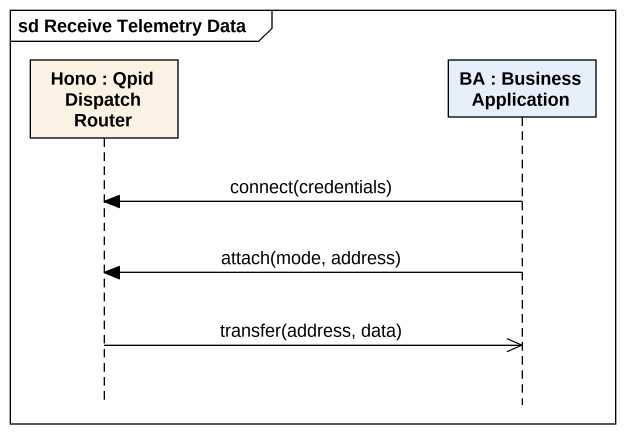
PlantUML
@startuml
mainframe sd Receive Telemetry Data
hide footbox
participant "Hono : Qpid Dispatch Router" as Hono #FCF2E3
participant "BA : Business Application" as BA

BA -> Hono : connect(credentials)
BA -> Hono : attach(mode, address)
Hono ->> BA : transfer(address, data)
@enduml
